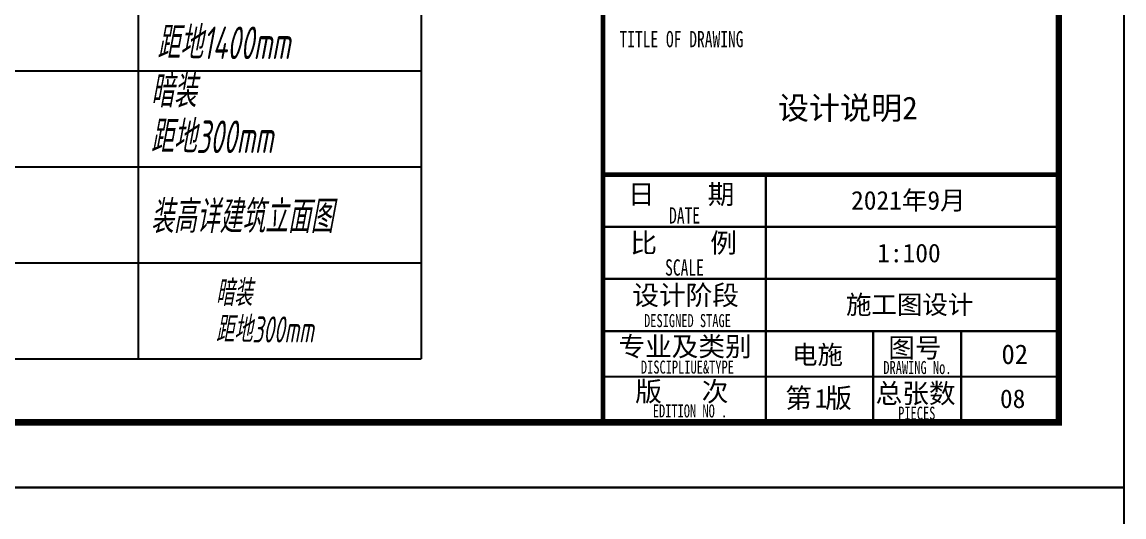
# Model space of a CAD drawing. Extents: x -24105 to 1725648, y 165513 to 982828.
# Drawn here: x 78617 to 95535, y 378152 to 385744 of the extents above; entities that cross this region are included whole.
import ezdxf

# ---------------------------------------------------------------- set-up
doc = ezdxf.new("R2010")
doc.units = 0
doc.header["$LTSCALE"] = 1000
doc.header["$MEASUREMENT"] = 0
for name, color, linetype in [('C-Sheet-图框', 101, 'Continuous'), ('DIM', 3, 'Continuous'), ('TK', 161, 'Continuous'), ('图框', 140, 'Continuous'), ('图签文字', 147, 'Continuous')]:
    doc.layers.add(name, color=color, linetype=linetype)
doc.layers.add('图签', color=147, linetype='Continuous', lineweight=18)
doc.styles.add('HZTXT', font='gbeitc.shx', dxfattribs={"width": 0.8, "height": 400, "bigfont": 'hztxt.shx'})
doc.styles.add('宋体', font='', dxfattribs={"height": 50})
doc.styles.add('建筑图签-1', font='simhei.ttf', dxfattribs={"width": 0.7})
doc.styles.get('宋体').set_extended_font_data('SimSun')

# ---------------------------------------------------------------- blocks, each defined once
blk = doc.blocks.new('2q3q2342q35q2343r5q23rwetr')
at = {"layer": '图框'}
for points, const_width in [([(3527618, 3121310), (3527618, 3161310)], 70), ([(3527618, 3125110), (3534618, 3125110)], 70), ([(3530118, 3122710), (3530118, 3125110)], 35), ([(3527618, 3124310), (3534618, 3124310)], 35), ([(3527618, 3123510), (3534618, 3123510)], 35), ([(3527618, 3122710), (3534618, 3122710)], 35), ([(3527618, 3122710), (3534118, 3122710)], 35), ([(3530118, 3121310), (3530118, 3122710)], 35), ([(3531768, 3121310), (3531768, 3122710)], 35), ([(3531768, 3121310), (3531768, 3122710)], 35), ([(3531768, 3121310), (3531768, 3122710)], 35), ([(3533118, 3121310), (3533118, 3122710)], 35), ([(3527618, 3122010), (3531768, 3122010)], 35), ([(3531768, 3122010), (3534618, 3122010)], 35)]:
    blk.add_lwpolyline(points, dxfattribs=dict(at, const_width=const_width))
at = {"layer": '图签', "color": 154, "style": '宋体'}
for s, p in [('2021年9月', (3531428, 3124572)), ('施工图设计', (3531350, 3122972)), ('电施', (3530522, 3122203)), ('08', (3533714, 3121529))]:
    blk.add_text(s, height=286.7, dxfattribs=at).set_placement(p)
at = {"layer": '图签', "color": 1, "style": '宋体'}
for s, height, p in [('1:100', 286.7, (3531829, 3123764)), ('1', 287, (3530871, 3121535))]:
    blk.add_text(s, height=height, dxfattribs=at).set_placement(p)
at = {"layer": '图签文字', "style": '建筑图签-1', "width": 0.7}
for s, height, p in [('TITLE OF DRAWING', 250, (3527872, 3127063)), ('DATE', 250, (3528634, 3124359)), ('SCALE', 250, (3528573, 3123560)), ('DESIGNED STAGE', 200, (3528250, 3122770)), ('DISCIPLIUE&TYPE', 200, (3528201, 3122057)), ('DRAWING No.', 200, (3531923, 3122050)), ('EDITION NO .', 200, (3528384, 3121384)), ('PIECES', 200, (3532151, 3121350))]:
    blk.add_text(s, height=height, dxfattribs=at).set_placement(p)
at = {"layer": '图签文字', "color": 7, "style": '建筑图签-1'}
for s, p in [('日    期', (3528002, 3124659)), ('比    例', (3528040, 3123912)), ('设计阶段', (3528070, 3123110)), ('专业及类别', (3527856, 3122323)), ('图号', (3531999, 3122304)), ('版   次 ', (3528114, 3121633)), ('第 版', (3530418, 3121533)), ('总张数', (3531805, 3121604))]:
    blk.add_text(s, height=300, dxfattribs=at).set_placement(p)

msp = doc.modelspace()

# ---------------------------------------------------------------- linework, layer by layer
at = {"layer": 'DIM', "color": 2, "linetype": 'Continuous'}
for p, q in [((61961, 384996), (84745, 384996)), ((61961, 383524), (84745, 383524)), ((61961, 382051), (84745, 382051)), ((61961, 380578), (84745, 380578))]:
    msp.add_line(p, q, dxfattribs=at)
at = {"layer": 'TK', "color": 2}
for p, q in [((80401, 396778), (80401, 380578)), ((84745, 396778), (84745, 380578)), ((84745, 396777), (84745, 380578)), ((84745, 395305), (84745, 380578))]:
    msp.add_line(p, q, dxfattribs=at)
at = {"layer": '图框'}
for points in [[(36135, 420558), (95535, 420558), (95535, 378604), (36135, 378604)], [(36135, 378604), (95535, 378604), (95535, 336650), (36135, 336650)]]:
    msp.add_lwpolyline(points, close=True, dxfattribs=at)
at = {"layer": '图框', "const_width": 100}
msp.add_lwpolyline([(38635, 379604), (94535, 379604), (94535, 419604), (38635, 419604)], close=True, dxfattribs=at)

# ---------------------------------------------------------------- block references
at = {"layer": '图框'}
msp.add_blockref('2q3q2342q35q2343r5q23rwetr', (-3440083, -2741706), dxfattribs=at)

# ---------------------------------------------------------------- texts
at = {"color": 0, "style": 'HZTXT', "width": 0.7}
for s, height, p in [('距地1400mm', 500, (80691, 385175)), ('暗装', 500, (80593, 384436)), ('距地300mm', 500, (80593, 383734)), ('装高详建筑立面图', 500, (80593, 382507)), ('暗装', 400, (81591, 381389)), ('距地300mm', 400, (81591, 380828))]:
    msp.add_text(s, height=height, dxfattribs=at).set_placement(p)
at = {"layer": 'C-Sheet-图框', "color": 1, "style": '宋体'}
for s, height, p in [('设计说明2', 350, (90221, 384251)), ('02', 300, (93654, 380498))]:
    msp.add_text(s, height=height, dxfattribs=at).set_placement(p)

doc.saveas('drawing.dxf')
